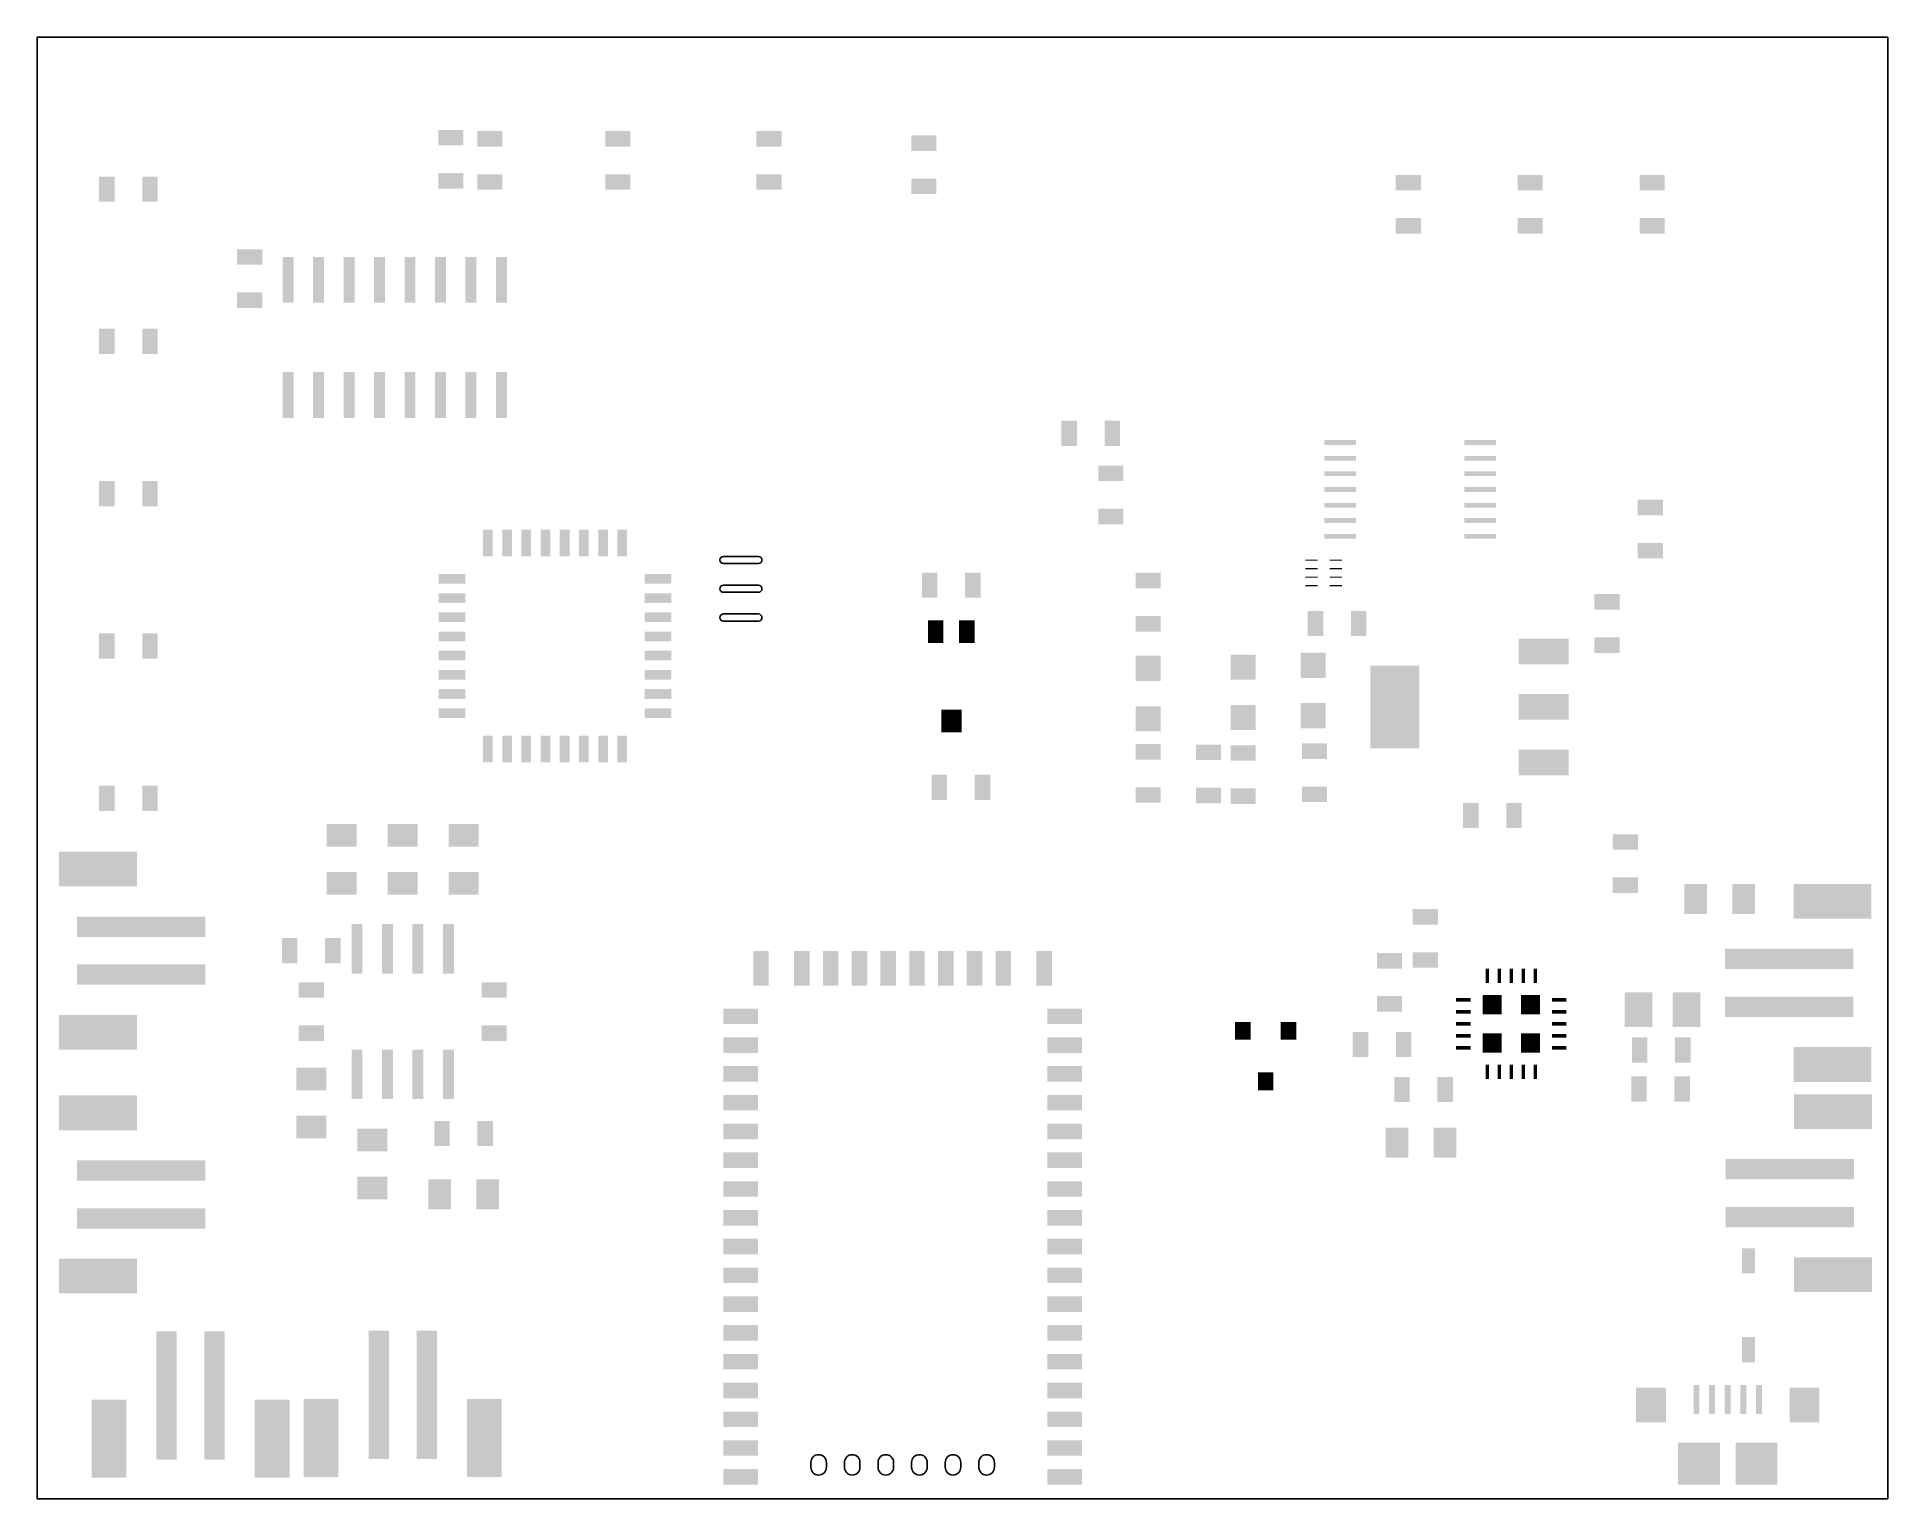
# Model space of a CAD drawing. Extents: x 0 to 3.04, y 0 to 2.4.
import ezdxf

# ---------------------------------------------------------------- set-up
doc = ezdxf.new("R2010")
doc.units = 0
doc.layers.add('20', color=178, linetype='CONTINUOUS')
doc.layers.add('31', color=251, linetype='CONTINUOUS')

# ---------------------------------------------------------------- blocks, each defined once
blk = doc.blocks.new('RECT')
blk.add_solid([(-0.5, -0.5), (0.5, -0.5), (-0.5, 0.5), (0.5, 0.5)])
blk = doc.blocks.new('RECT103616X135616R100')
blk.add_lwpolyline([(0.012748, -0.003937), (0.012748, 0.003937, 0.414214), (0, 0.016685), (0, 0.016685, 0.414214), (-0.012748, 0.003937), (-0.012748, -0.003937, 0.414214), (0, -0.016685), (0, -0.016685, 0.414214)], format="xyb", close=True)
blk = doc.blocks.new('RECT47616X280416R100')
blk.add_lwpolyline([(0.005858, -0.028642), (0.005858, 0.028642, 0.414214), (0, 0.0345), (0, 0.0345, 0.414214), (-0.005858, 0.028642), (-0.005858, -0.028642, 0.414214), (0, -0.0345), (0, -0.0345, 0.414214)], format="xyb", close=True)

msp = doc.modelspace()

# ---------------------------------------------------------------- linework, layer by layer
at = {"layer": '20'}
for p, q in [((3.037008, 2.399606), (0, 2.399606)), ((0, 2.399606), (0, 0)), ((3.037008, 0), (3.037008, 2.399606)), ((0, 0), (3.037008, 0))]:
    msp.add_line(p, q, dxfattribs=at)

# ---------------------------------------------------------------- block references
at = {"layer": '31'}
for p, xscale, yscale, rotation in [((0.679, 2.234433), 0.025496, 0.041244, 270), ((0.743, 2.232433), 0.025496, 0.041244, 270), ((0.953, 2.232433), 0.025496, 0.041244, 270), ((1.201, 2.232433), 0.025496, 0.041244, 270), ((1.455, 2.225433), 0.025496, 0.041244, 270), ((0.679, 2.163567), 0.025496, 0.041244, 270), ((0.743, 2.161567), 0.025496, 0.041244, 270), ((0.953, 2.161567), 0.025496, 0.041244, 270), ((1.201, 2.161567), 0.025496, 0.041244, 270), ((1.455, 2.154567), 0.025496, 0.041244, 270), ((2.25, 2.160433), 0.025496, 0.041244, 90), ((2.45, 2.160433), 0.025496, 0.041244, 90), ((2.65, 2.160433), 0.025496, 0.041244, 90), ((2.25, 2.089567), 0.025496, 0.041244, 90), ((2.45, 2.089567), 0.025496, 0.041244, 90), ((2.65, 2.089567), 0.025496, 0.041244, 90), ((0.349, 2.038433), 0.025496, 0.041244, 270), ((0.412, 2.001), 0.075, 0.018, 90), ((0.462, 2.001), 0.075, 0.018, 90), ((0.512, 2.001), 0.075, 0.018, 90), ((0.562, 2.001), 0.075, 0.018, 90), ((0.612, 2.001), 0.075, 0.018, 90), ((0.662, 2.001), 0.075, 0.018, 90), ((0.712, 2.001), 0.075, 0.018, 90), ((0.762, 2.001), 0.075, 0.018, 90), ((0.349, 1.967567), 0.025496, 0.041244, 270), ((0.412, 1.812), 0.075, 0.018, 90), ((0.462, 1.812), 0.075, 0.018, 90), ((0.512, 1.812), 0.075, 0.018, 90), ((0.562, 1.812), 0.075, 0.018, 90), ((0.612, 1.812), 0.075, 0.018, 90), ((0.662, 1.812), 0.075, 0.018, 90), ((0.712, 1.812), 0.075, 0.018, 90), ((0.762, 1.812), 0.075, 0.018, 90), ((1.762, 1.683433), 0.025496, 0.041244, 90), ((2.647, 1.627433), 0.025496, 0.041244, 270), ((1.762, 1.612567), 0.025496, 0.041244, 90), ((0.739764, 1.569), 0.016, 0.044, 180), ((0.77126, 1.569), 0.016, 0.044, 180), ((0.802756, 1.569), 0.016, 0.044, 180), ((0.834252, 1.569), 0.016, 0.044, 180), ((0.865748, 1.569), 0.016, 0.044, 180), ((0.897244, 1.569), 0.016, 0.044, 180), ((0.92874, 1.569), 0.016, 0.044, 180), ((0.960236, 1.569), 0.016, 0.044, 180), ((2.647, 1.556567), 0.025496, 0.041244, 270), ((1.464567, 1.5), 0.025496, 0.041244, 180), ((1.535433, 1.5), 0.025496, 0.041244, 180), ((1.823, 1.507433), 0.025496, 0.041244, 90), ((2.091, 1.541), 0.02, 0.002, 180), ((2.091, 1.527), 0.02, 0.002, 180), ((2.131, 1.541), 0.02, 0.002, 180), ((2.131, 1.527), 0.02, 0.002, 180), ((0.681, 1.510236), 0.044, 0.016, 180), ((1.019, 1.510236), 0.044, 0.016, 180), ((2.091, 1.513), 0.02, 0.002, 180), ((2.091, 1.499), 0.02, 0.002, 180), ((2.131, 1.513), 0.02, 0.002, 180), ((2.131, 1.499), 0.02, 0.002, 180), ((0.681, 1.47874), 0.044, 0.016, 180), ((1.019, 1.47874), 0.044, 0.016, 180), ((2.576, 1.472433), 0.025496, 0.041244, 90), ((0.681, 1.447244), 0.044, 0.016, 180), ((1.019, 1.447244), 0.044, 0.016, 180), ((1.474409, 1.423622), 0.037307, 0.025496, 270), ((1.525591, 1.423622), 0.037307, 0.025496, 270), ((1.823, 1.436567), 0.025496, 0.041244, 90), ((0.681, 1.415748), 0.044, 0.016, 180), ((1.019, 1.415748), 0.044, 0.016, 180), ((2.472, 1.391), 0.042, 0.082, 90), ((2.576, 1.401567), 0.025496, 0.041244, 90), ((0.681, 1.384252), 0.044, 0.016, 180), ((1.019, 1.384252), 0.044, 0.016, 180), ((2.227992, 1.3), 0.135732, 0.080614, 90), ((0.681, 1.352756), 0.044, 0.016, 180), ((1.019, 1.352756), 0.044, 0.016, 180), ((0.681, 1.32126), 0.044, 0.016, 180), ((1.019, 1.32126), 0.044, 0.016, 180), ((2.472, 1.3), 0.042, 0.082, 90), ((0.681, 1.289764), 0.044, 0.016, 180), ((1.019, 1.289764), 0.044, 0.016, 180), ((1.500394, 1.276772), 0.037307, 0.03337, 270), ((0.739764, 1.231), 0.016, 0.044, 180), ((0.77126, 1.231), 0.016, 0.044, 180), ((0.802756, 1.231), 0.016, 0.044, 180), ((0.834252, 1.231), 0.016, 0.044, 180), ((0.865748, 1.231), 0.016, 0.044, 180), ((0.897244, 1.231), 0.016, 0.044, 180), ((0.92874, 1.231), 0.016, 0.044, 180), ((0.960236, 1.231), 0.016, 0.044, 180), ((1.823, 1.226433), 0.025496, 0.041244, 270), ((1.922, 1.225433), 0.025496, 0.041244, 270), ((1.979, 1.224433), 0.025496, 0.041244, 270), ((2.096, 1.227433), 0.025496, 0.041244, 270), ((2.472, 1.209), 0.042, 0.082, 90), ((1.823, 1.155567), 0.025496, 0.041244, 270), ((1.922, 1.154567), 0.025496, 0.041244, 270), ((1.979, 1.153567), 0.025496, 0.041244, 270), ((2.096, 1.156567), 0.025496, 0.041244, 270), ((2.352567, 1.122), 0.025496, 0.041244, 180), ((2.423433, 1.122), 0.025496, 0.041244, 180), ((0.5, 1.08937), 0.037307, 0.049118, 90), ((0.6, 1.08937), 0.037307, 0.049118, 270), ((0.7, 1.08937), 0.037307, 0.049118, 90), ((2.606, 1.078433), 0.025496, 0.041244, 90), ((0.1, 1.033858), 0.127858, 0.056992, 180), ((0.5, 1.01063), 0.037307, 0.049118, 90), ((0.6, 1.01063), 0.037307, 0.049118, 270), ((0.7, 1.01063), 0.037307, 0.049118, 90), ((2.606, 1.007567), 0.025496, 0.041244, 90), ((0.170866, 0.93937), 0.03337, 0.210535, 90), ((2.278, 0.955433), 0.025496, 0.041244, 270), ((1.187969, 0.871), 0.056992, 0.025496, 270), ((1.254898, 0.871), 0.056992, 0.025496, 270), ((1.302142, 0.871), 0.056992, 0.025496, 270), ((1.349386, 0.871), 0.056992, 0.025496, 270), ((1.39663, 0.871), 0.056992, 0.025496, 270), ((1.443874, 0.871), 0.056992, 0.025496, 270), ((1.491118, 0.871), 0.056992, 0.025496, 270), ((1.538362, 0.871), 0.056992, 0.025496, 270), ((1.585606, 0.871), 0.056992, 0.025496, 270), ((1.652535, 0.871), 0.056992, 0.025496, 270), ((2.219, 0.883433), 0.025496, 0.041244, 90), ((2.278, 0.884567), 0.025496, 0.041244, 270), ((2.875134, 0.88637), 0.03337, 0.210535, 270), ((0.170866, 0.86063), 0.03337, 0.210535, 90), ((2.37963, 0.85874), 0.023528, 0.005811, 270), ((2.399315, 0.85874), 0.023528, 0.005811, 270), ((2.419, 0.85874), 0.023528, 0.005811, 270), ((2.438685, 0.85874), 0.023528, 0.005811, 270), ((2.45837, 0.85874), 0.023528, 0.005811, 270), ((0.45, 0.835433), 0.025496, 0.041244, 90), ((0.75, 0.835433), 0.025496, 0.041244, 270), ((2.219, 0.812567), 0.025496, 0.041244, 90), ((2.49774, 0.81937), 0.023528, 0.005811, 180), ((2.875134, 0.80763), 0.03337, 0.210535, 270), ((0.1, 0.766142), 0.127858, 0.056992, 180), ((1.154504, 0.79226), 0.056992, 0.025496, 180), ((1.686, 0.79226), 0.056992, 0.025496, 180), ((2.49774, 0.799685), 0.023528, 0.005811, 180), ((0.45, 0.764567), 0.025496, 0.041244, 90), ((0.75, 0.764567), 0.025496, 0.041244, 270), ((1.978598, 0.76837), 0.025496, 0.029433, 180), ((2.053402, 0.76837), 0.025496, 0.029433, 180), ((2.49774, 0.78), 0.023528, 0.005811, 180), ((2.49774, 0.760315), 0.023528, 0.005811, 180), ((1.154504, 0.745016), 0.056992, 0.025496, 180), ((1.686, 0.745016), 0.056992, 0.025496, 180), ((2.49774, 0.74063), 0.023528, 0.005811, 180), ((2.629567, 0.737), 0.025496, 0.041244, 180), ((2.700433, 0.737), 0.025496, 0.041244, 180), ((0.45, 0.68937), 0.037307, 0.049118, 270), ((1.154504, 0.697772), 0.056992, 0.025496, 180), ((1.686, 0.697772), 0.056992, 0.025496, 180), ((2.016, 0.685693), 0.025496, 0.029433, 180), ((2.37963, 0.70126), 0.023528, 0.005811, 90), ((2.399315, 0.70126), 0.023528, 0.005811, 90), ((2.419, 0.70126), 0.023528, 0.005811, 90), ((2.438685, 0.70126), 0.023528, 0.005811, 90), ((2.45837, 0.70126), 0.023528, 0.005811, 90), ((2.628567, 0.673), 0.025496, 0.041244, 180), ((2.699433, 0.673), 0.025496, 0.041244, 180), ((0.1, 0.633858), 0.127858, 0.056992, 180), ((1.154504, 0.650528), 0.056992, 0.025496, 180), ((1.686, 0.650528), 0.056992, 0.025496, 180), ((0.45, 0.61063), 0.037307, 0.049118, 270), ((0.55, 0.58937), 0.037307, 0.049118, 270), ((0.664567, 0.6), 0.025496, 0.041244, 180), ((0.735433, 0.6), 0.025496, 0.041244, 180), ((1.154504, 0.603283), 0.056992, 0.025496, 180), ((1.686, 0.603283), 0.056992, 0.025496, 180), ((2.23163, 0.585), 0.037307, 0.049118, 180), ((2.31037, 0.585), 0.037307, 0.049118, 180), ((0.170866, 0.53937), 0.03337, 0.210535, 90), ((1.154504, 0.556039), 0.056992, 0.025496, 180), ((1.686, 0.556039), 0.056992, 0.025496, 180), ((2.876134, 0.54137), 0.03337, 0.210535, 270), ((0.55, 0.51063), 0.037307, 0.049118, 270), ((0.66063, 0.5), 0.037307, 0.049118, 180), ((0.73937, 0.5), 0.037307, 0.049118, 180), ((1.154504, 0.508795), 0.056992, 0.025496, 180), ((1.686, 0.508795), 0.056992, 0.025496, 180), ((0.170866, 0.46063), 0.03337, 0.210535, 90), ((1.154504, 0.461551), 0.056992, 0.025496, 180), ((1.686, 0.461551), 0.056992, 0.025496, 180), ((2.876134, 0.46263), 0.03337, 0.210535, 270), ((1.154504, 0.414307), 0.056992, 0.025496, 180), ((1.686, 0.414307), 0.056992, 0.025496, 180), ((2.808, 0.390835), 0.041244, 0.021559, 90), ((0.1, 0.366142), 0.127858, 0.056992, 180), ((1.154504, 0.367063), 0.056992, 0.025496, 180), ((1.686, 0.367063), 0.056992, 0.025496, 180), ((1.154504, 0.319819), 0.056992, 0.025496, 180), ((1.686, 0.319819), 0.056992, 0.025496, 180), ((0.21263, 0.169866), 0.03337, 0.210535, 180), ((0.29137, 0.169866), 0.03337, 0.210535, 180), ((0.56063, 0.170866), 0.03337, 0.210535, 180), ((0.63937, 0.170866), 0.03337, 0.210535, 180), ((1.154504, 0.272575), 0.056992, 0.025496, 180), ((1.686, 0.272575), 0.056992, 0.025496, 180), ((2.808, 0.245165), 0.041244, 0.021559, 90), ((1.154504, 0.225331), 0.056992, 0.025496, 180), ((1.686, 0.225331), 0.056992, 0.025496, 180), ((1.154504, 0.178087), 0.056992, 0.025496, 180), ((1.686, 0.178087), 0.056992, 0.025496, 180), ((2.648016, 0.154457), 0.056992, 0.049118, 90), ((2.722819, 0.163315), 0.04715, 0.009748, 90), ((2.748409, 0.163315), 0.04715, 0.009748, 90), ((2.774, 0.163315), 0.04715, 0.009748, 90), ((2.799591, 0.163315), 0.04715, 0.009748, 90), ((2.825181, 0.163315), 0.04715, 0.009748, 90), ((2.899984, 0.154457), 0.056992, 0.049118, 90), ((0.118142, 0.099), 0.127858, 0.056992, 270), ((0.385858, 0.099), 0.127858, 0.056992, 270), ((0.466142, 0.1), 0.127858, 0.056992, 270), ((0.733858, 0.1), 0.127858, 0.056992, 270), ((1.154504, 0.130843), 0.056992, 0.025496, 180), ((1.686, 0.130843), 0.056992, 0.025496, 180), ((1.154504, 0.083598), 0.056992, 0.025496, 180), ((1.686, 0.083598), 0.056992, 0.025496, 180), ((2.726756, 0.058), 0.068803, 0.068803, 90), ((2.821244, 0.058), 0.068803, 0.068803, 90), ((1.154504, 0.036354), 0.056992, 0.025496, 180), ((1.686, 0.036354), 0.056992, 0.025496, 180)]:
    msp.add_blockref('RECT', p, dxfattribs=dict(at, xscale=xscale, yscale=yscale, rotation=rotation))
for p, xscale, yscale in [((0.114567, 2.15), 0.025496, 0.041244), ((0.185433, 2.15), 0.025496, 0.041244), ((0.114567, 1.9), 0.025496, 0.041244), ((0.185433, 1.9), 0.025496, 0.041244), ((1.693567, 1.749), 0.025496, 0.041244), ((1.764433, 1.749), 0.025496, 0.041244), ((2.138, 1.734), 0.052, 0.008), ((2.368, 1.734), 0.052, 0.008), ((2.138, 1.708), 0.052, 0.008), ((2.368, 1.708), 0.052, 0.008), ((0.114567, 1.65), 0.025496, 0.041244), ((0.185433, 1.65), 0.025496, 0.041244), ((2.138, 1.683), 0.052, 0.008), ((2.368, 1.683), 0.052, 0.008), ((2.138, 1.657), 0.052, 0.008), ((2.368, 1.657), 0.052, 0.008), ((2.138, 1.631), 0.052, 0.008), ((2.138, 1.606), 0.052, 0.008), ((2.368, 1.631), 0.052, 0.008), ((2.368, 1.606), 0.052, 0.008), ((2.138, 1.58), 0.052, 0.008), ((2.368, 1.58), 0.052, 0.008), ((2.097567, 1.437), 0.025496, 0.041244), ((2.168433, 1.437), 0.025496, 0.041244), ((0.114567, 1.4), 0.025496, 0.041244), ((0.185433, 1.4), 0.025496, 0.041244), ((1.823, 1.363339), 0.041244, 0.041244), ((1.979, 1.365339), 0.041244, 0.041244), ((2.094, 1.368339), 0.041244, 0.041244), ((2.094, 1.285661), 0.041244, 0.041244), ((1.823, 1.280661), 0.041244, 0.041244), ((1.979, 1.282661), 0.041244, 0.041244), ((1.480567, 1.168), 0.025496, 0.041244), ((1.551433, 1.168), 0.025496, 0.041244), ((0.114567, 1.15), 0.025496, 0.041244), ((0.185433, 1.15), 0.025496, 0.041244), ((2.72163, 0.985), 0.037307, 0.049118), ((2.80037, 0.985), 0.037307, 0.049118), ((2.946, 0.980858), 0.127858, 0.056992), ((0.525, 0.903), 0.018, 0.081), ((0.575, 0.903), 0.018, 0.081), ((0.625, 0.903), 0.018, 0.081), ((0.675, 0.903), 0.018, 0.081), ((0.414567, 0.9), 0.025496, 0.041244), ((0.485433, 0.9), 0.025496, 0.041244), ((2.34026, 0.81937), 0.023528, 0.005811), ((2.387504, 0.811496), 0.031496, 0.031496), ((2.450496, 0.811496), 0.031496, 0.031496), ((2.62763, 0.803), 0.045181, 0.056992), ((2.70637, 0.803), 0.045181, 0.056992), ((2.34026, 0.799685), 0.023528, 0.005811), ((2.171567, 0.746), 0.025496, 0.041244), ((2.242433, 0.746), 0.025496, 0.041244), ((2.34026, 0.78), 0.023528, 0.005811), ((2.34026, 0.760315), 0.023528, 0.005811), ((2.387504, 0.748504), 0.031496, 0.031496), ((2.450496, 0.748504), 0.031496, 0.031496), ((0.525, 0.697), 0.018, 0.081), ((0.575, 0.697), 0.018, 0.081), ((0.625, 0.697), 0.018, 0.081), ((0.675, 0.697), 0.018, 0.081), ((2.34026, 0.74063), 0.023528, 0.005811), ((2.946, 0.713142), 0.127858, 0.056992), ((2.239567, 0.672), 0.025496, 0.041244), ((2.310433, 0.672), 0.025496, 0.041244), ((2.947, 0.635858), 0.127858, 0.056992), ((2.947, 0.368142), 0.127858, 0.056992)]:
    msp.add_blockref('RECT', p, dxfattribs=dict(at, xscale=xscale, yscale=yscale))
for name, p, rotation in [('RECT47616X280416R100', (1.155, 1.541244), 90), ('RECT47616X280416R100', (1.155, 1.494), 90), ('RECT47616X280416R100', (1.155, 1.446756), 90), ('RECT103616X135616R100', (1.282457, 0.056039), 180), ('RECT103616X135616R100', (1.337575, 0.056039), 180), ('RECT103616X135616R100', (1.392693, 0.056039), 180), ('RECT103616X135616R100', (1.447811, 0.056039), 180), ('RECT103616X135616R100', (1.502929, 0.056039), 180), ('RECT103616X135616R100', (1.558047, 0.056039), 180)]:
    msp.add_blockref(name, p, dxfattribs=dict(at, rotation=rotation))

doc.saveas('drawing.dxf')
